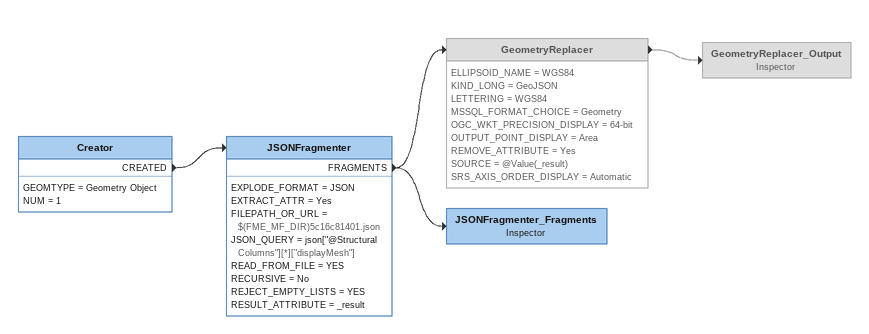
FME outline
Creator
    GEOMTYPE = Geometry Object
    NUM = 1
    CREATED -> JSONFragmenter
JSONFragmenter
    EXPLODE_FORMAT = JSON
    EXTRACT_ATTR = Yes
    FILEPATH_OR_URL = $(FME_MF_DIR)5c16c81401.json
    JSON_QUERY = json["@Structural Columns"][*]["displayMesh"]
    READ_FROM_FILE = YES
    RECURSIVE = No
    REJECT_EMPTY_LISTS = YES
    RESULT_ATTRIBUTE = _result
    FRAGMENTS -> JSONFragmenter_Fragments
    FRAGMENTS -> GeometryReplacer
GeometryReplacer [off]
    ELLIPSOID_NAME = WGS84
    KIND_LONG = GeoJSON
    LETTERING = WGS84
    MSSQL_FORMAT_CHOICE = Geometry
    OGC_WKT_PRECISION_DISPLAY = 64-bit
    OUTPUT_POINT_DISPLAY = Area
    REMOVE_ATTRIBUTE = Yes
    SOURCE = @Value(_result)
    SRS_AXIS_ORDER_DISPLAY = Automatic
    -> GeometryReplacer_Output [off]
GeometryReplacer_Output: Inspector [off]
JSONFragmenter_Fragments: Inspector
